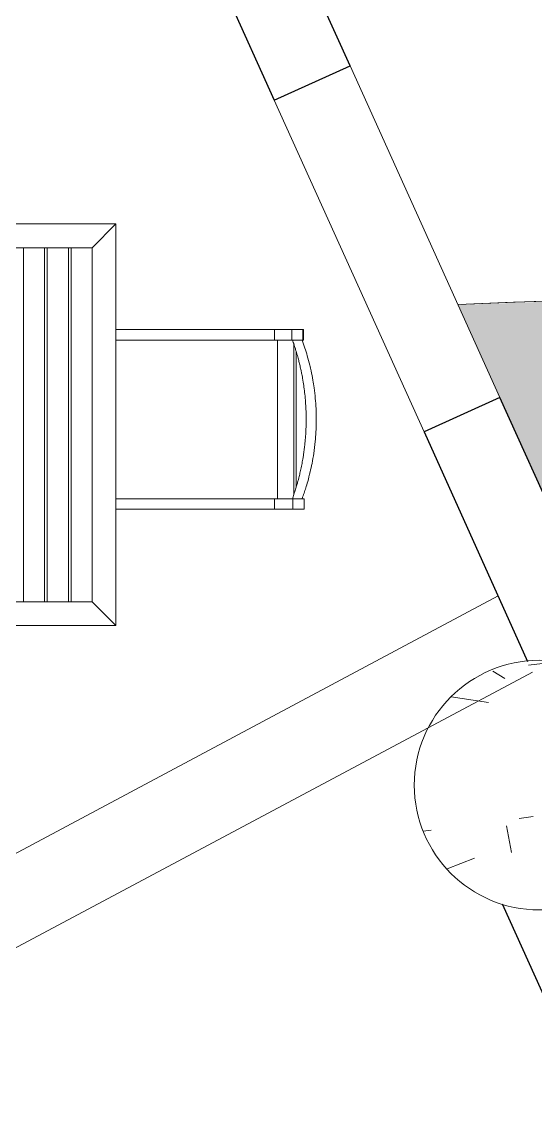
# Model space of a CAD drawing. Header units: metres. Extents: x -217 to -108, y -304 to -188.
# Drawn here: x -150.361 to -149.127, y -219.954 to -217.301 of the extents above; entities that cross this region are included whole.
import ezdxf

# ---------------------------------------------------------------- set-up
doc = ezdxf.new("R2010")
doc.units = ezdxf.units.M
for name, color, linetype, lineweight in [('A-FLOR', 192, 'Continuous', 9), ('A-FLOR-PATT', 8, 'Continuous', 9), ('A-WALL', 113, 'Continuous', 9), ('I-FURN', 30, 'Continuous', 9), ('I-FURN-PNLS', 30, 'Continuous', 9), ('S-COLS', 52, 'Continuous', 9)]:
    doc.layers.add(name, color=color, linetype=linetype, lineweight=lineweight)

# ---------------------------------------------------------------- blocks, each defined once
blk = doc.blocks.new('Tableset-Outdoor_Reed - Tableset-Outdoor_Reed-797211-Nivel 3')
at = {"layer": 'I-FURN'}
for p, q in [((0.4826, 0.4826), (0.4254, 0.4254)), ((0.4826, -0.4826), (0.4254, -0.4255))]:
    blk.add_line(p, q, dxfattribs=at)
at = {"layer": 'I-FURN-PNLS'}
for p, q in [((0.4826, 0.4826), (-0.4826, 0.4826)), ((0.4826, -0.4826), (0.4826, 0.4826)), ((-0.4255, 0.4254), (0.4254, 0.4254)), ((0.3112, 0.4254), (0.2604, 0.4254)), ((0.2604, 0.4254), (0.2604, -0.4255)), ((0.3112, -0.4255), (0.3112, 0.4254)), ((0.3683, 0.4254), (0.3175, 0.4254)), ((0.3175, 0.4254), (0.3175, -0.4255)), ((0.3683, -0.4255), (0.3683, 0.4254)), ((0.4254, 0.4254), (0.3747, 0.4254)), ((0.3747, 0.4254), (0.3747, -0.4255)), ((0.4254, -0.4255), (0.4254, 0.4254)), ((0.4254, 0.4254), (0.4254, -0.4255)), ((0.4826, 0.2286), (0.4919, 0.2286)), ((0.4919, 0.2286), (0.4947, 0.2286)), ((0.4947, 0.2286), (0.4978, 0.2286)), ((0.4978, 0.2286), (0.5015, 0.2286)), ((0.5015, 0.2286), (0.505, 0.2286)), ((0.505, 0.2286), (0.5072, 0.2286)), ((0.5072, 0.2286), (0.511, 0.2286)), ((0.511, 0.2286), (0.5135, 0.2286)), ((0.5135, 0.2286), (0.5178, 0.2286)), ((0.5178, 0.2286), (0.5209, 0.2286)), ((0.5209, 0.2286), (0.5222, 0.2286)), ((0.5222, 0.2286), (0.5242, 0.2286)), ((0.5242, 0.2286), (0.5262, 0.2286)), ((0.5262, 0.2286), (0.5285, 0.2286)), ((0.5285, 0.2286), (0.5308, 0.2286)), ((0.5308, 0.2286), (0.5333, 0.2286)), ((0.5333, 0.2286), (0.5354, 0.2286)), ((0.5354, 0.2286), (0.5373, 0.2286)), ((0.5373, 0.2286), (0.5403, 0.2286)), ((0.5403, 0.2286), (0.5423, 0.2286)), ((0.5423, 0.2286), (0.5449, 0.2286)), ((0.5449, 0.2286), (0.5485, 0.2286)), ((0.5485, 0.2286), (0.5518, 0.2286)), ((0.5518, 0.2286), (0.5554, 0.2286)), ((0.5554, 0.2286), (0.562, 0.2286)), ((0.562, 0.2286), (0.5687, 0.2286)), ((0.5687, 0.2286), (0.5747, 0.2286)), ((0.5747, 0.2286), (0.5808, 0.2286)), ((0.5808, 0.2286), (0.5914, 0.2286)), ((0.5914, 0.2286), (0.5978, 0.2286)), ((0.5978, 0.2286), (0.6038, 0.2286)), ((0.6038, 0.2286), (0.6125, 0.2286)), ((0.6125, 0.2286), (0.6231, 0.2286)), ((0.6231, 0.2286), (0.6277, 0.2286)), ((0.6277, 0.2286), (0.6332, 0.2286)), ((0.6332, 0.2286), (0.6384, 0.2286)), ((0.6384, 0.2286), (0.6424, 0.2286)), ((0.6424, 0.2286), (0.647, 0.2286)), ((0.647, 0.2286), (0.6528, 0.2286)), ((0.6528, 0.2286), (0.6597, 0.2286)), ((0.6597, 0.2286), (0.6663, 0.2286)), ((0.6663, 0.2286), (0.6723, 0.2286)), ((0.6723, 0.2286), (0.6807, 0.2286)), ((0.6807, 0.2286), (0.6913, 0.2286)), ((0.6913, 0.2286), (0.6945, 0.2286)), ((0.6945, 0.2286), (0.6991, 0.2286)), ((0.6991, 0.2286), (0.7057, 0.2286)), ((0.7057, 0.2286), (0.7112, 0.2286)), ((0.7112, 0.2286), (0.7201, 0.2286)), ((0.7201, 0.2286), (0.7239, 0.2286)), ((0.7239, 0.2286), (0.7322, 0.2286)), ((0.7322, 0.2286), (0.7394, 0.2286)), ((0.7394, 0.2286), (0.7449, 0.2286)), ((0.7449, 0.2286), (0.7506, 0.2286)), ((0.7506, 0.2286), (0.7558, 0.2286)), ((0.7558, 0.2286), (0.7575, 0.2286)), ((0.7575, 0.2286), (0.7639, 0.2286)), ((0.7639, 0.2286), (0.7671, 0.2286)), ((0.7671, 0.2286), (0.7725, 0.2286)), ((0.7725, 0.2286), (0.7774, 0.2286)), ((0.7774, 0.2286), (0.7826, 0.2286)), ((0.7826, 0.2286), (0.7883, 0.2286)), ((0.7883, 0.2286), (0.7964, 0.2286)), ((0.7964, 0.2286), (0.8013, 0.2286)), ((0.8013, 0.2286), (0.8068, 0.2286)), ((0.8068, 0.2286), (0.8131, 0.2286)), ((0.8131, 0.2286), (0.8174, 0.2286)), ((0.8174, 0.2286), (0.8209, 0.2286)), ((0.8209, 0.2286), (0.8261, 0.2286)), ((0.8261, 0.2286), (0.8315, 0.2286)), ((0.8315, 0.2286), (0.8373, 0.2286)), ((0.8373, 0.2286), (0.8411, 0.2286)), ((0.8411, 0.2286), (0.8431, 0.2286)), ((0.8431, 0.2286), (0.8497, 0.2286)), ((0.8497, 0.2286), (0.854, 0.2286)), ((0.854, 0.2286), (0.8592, 0.2286)), ((0.8592, 0.2286), (0.8636, 0.2286)), ((0.8635, 0.2286), (0.8635, 0.2032)), ((0.8636, 0.2286), (0.8643, 0.2286)), ((0.8643, 0.2286), (0.8658, 0.2286)), ((0.8658, 0.2286), (0.8673, 0.2286)), ((0.8673, 0.2286), (0.8694, 0.2286)), ((0.8694, 0.2286), (0.873, 0.2286)), ((0.873, 0.2286), (0.8763, 0.2286)), ((0.8763, 0.2286), (0.8802, 0.2286)), ((0.8802, 0.2286), (0.8823, 0.2286)), ((0.8823, 0.2286), (0.8852, 0.2286)), ((0.8852, 0.2286), (0.8874, 0.2286)), ((0.8874, 0.2286), (0.8903, 0.2286)), ((0.8903, 0.2286), (0.8933, 0.2286)), ((0.8933, 0.2286), (0.8961, 0.2286)), ((0.8961, 0.2286), (0.9046, 0.2286)), ((0.9046, 0.2286), (0.9314, 0.2286)), ((0.9046, 0.2032), (0.9046, 0.2286)), ((0.9314, 0.2286), (0.9332, 0.2286)), ((0.9314, 0.2032), (0.9314, 0.2286)), ((0.9332, 0.2032), (0.9332, 0.2286)), ((0.4919, 0.2032), (0.4826, 0.2032)), ((0.4947, 0.2032), (0.4919, 0.2032)), ((0.4978, 0.2032), (0.4947, 0.2032)), ((0.5015, 0.2032), (0.4978, 0.2032)), ((0.505, 0.2032), (0.5015, 0.2032)), ((0.5072, 0.2032), (0.505, 0.2032)), ((0.511, 0.2032), (0.5072, 0.2032)), ((0.5135, 0.2032), (0.511, 0.2032)), ((0.5178, 0.2032), (0.5135, 0.2032)), ((0.5209, 0.2032), (0.5178, 0.2032)), ((0.5222, 0.2032), (0.5209, 0.2032)), ((0.5242, 0.2032), (0.5222, 0.2032)), ((0.5262, 0.2032), (0.5242, 0.2032)), ((0.5285, 0.2032), (0.5262, 0.2032)), ((0.5308, 0.2032), (0.5285, 0.2032)), ((0.5333, 0.2032), (0.5308, 0.2032)), ((0.5354, 0.2032), (0.5333, 0.2032)), ((0.5373, 0.2032), (0.5354, 0.2032)), ((0.5403, 0.2032), (0.5373, 0.2032)), ((0.5423, 0.2032), (0.5403, 0.2032)), ((0.5449, 0.2032), (0.5423, 0.2032)), ((0.5485, 0.2032), (0.5449, 0.2032)), ((0.5518, 0.2032), (0.5485, 0.2032)), ((0.5554, 0.2032), (0.5518, 0.2032)), ((0.562, 0.2032), (0.5554, 0.2032)), ((0.5687, 0.2032), (0.562, 0.2032)), ((0.5747, 0.2032), (0.5687, 0.2032)), ((0.5808, 0.2032), (0.5747, 0.2032)), ((0.5914, 0.2032), (0.5808, 0.2032)), ((0.5978, 0.2032), (0.5914, 0.2032)), ((0.6038, 0.2032), (0.5978, 0.2032)), ((0.6125, 0.2032), (0.6038, 0.2032)), ((0.6231, 0.2032), (0.6125, 0.2032)), ((0.6277, 0.2032), (0.6231, 0.2032)), ((0.6332, 0.2032), (0.6277, 0.2032)), ((0.6384, 0.2032), (0.6332, 0.2032)), ((0.6424, 0.2032), (0.6384, 0.2032)), ((0.647, 0.2032), (0.6424, 0.2032)), ((0.6528, 0.2032), (0.647, 0.2032)), ((0.6597, 0.2032), (0.6528, 0.2032)), ((0.6663, 0.2032), (0.6597, 0.2032)), ((0.6723, 0.2032), (0.6663, 0.2032)), ((0.6807, 0.2032), (0.6723, 0.2032)), ((0.6913, 0.2032), (0.6807, 0.2032)), ((0.6945, 0.2032), (0.6913, 0.2032)), ((0.6991, 0.2032), (0.6945, 0.2032)), ((0.7057, 0.2032), (0.6991, 0.2032)), ((0.7112, 0.2032), (0.7057, 0.2032)), ((0.7201, 0.2032), (0.7112, 0.2032)), ((0.7239, 0.2032), (0.7201, 0.2032)), ((0.7322, 0.2032), (0.7239, 0.2032)), ((0.7394, 0.2032), (0.7322, 0.2032)), ((0.7449, 0.2032), (0.7394, 0.2032)), ((0.7506, 0.2032), (0.7449, 0.2032)), ((0.7558, 0.2032), (0.7506, 0.2032)), ((0.7575, 0.2032), (0.7558, 0.2032)), ((0.7639, 0.2032), (0.7575, 0.2032)), ((0.7671, 0.2032), (0.7639, 0.2032)), ((0.7725, 0.2032), (0.7671, 0.2032)), ((0.7774, 0.2032), (0.7725, 0.2032)), ((0.7826, 0.2032), (0.7774, 0.2032)), ((0.7883, 0.2032), (0.7826, 0.2032)), ((0.7964, 0.2032), (0.7883, 0.2032)), ((0.8013, 0.2032), (0.7964, 0.2032)), ((0.8068, 0.2032), (0.8013, 0.2032)), ((0.8131, 0.2032), (0.8068, 0.2032)), ((0.8174, 0.2032), (0.8131, 0.2032)), ((0.8209, 0.2032), (0.8174, 0.2032)), ((0.8261, 0.2032), (0.8209, 0.2032)), ((0.8315, 0.2032), (0.8261, 0.2032)), ((0.8373, 0.2032), (0.8315, 0.2032)), ((0.8411, 0.2032), (0.8373, 0.2032)), ((0.8431, 0.2032), (0.8411, 0.2032)), ((0.8497, 0.2032), (0.8431, 0.2032)), ((0.854, 0.2032), (0.8497, 0.2032)), ((0.8592, 0.2032), (0.854, 0.2032)), ((0.8636, 0.2032), (0.8592, 0.2032)), ((0.8643, 0.2032), (0.8636, 0.2032)), ((0.8658, 0.2032), (0.8643, 0.2032)), ((0.8673, 0.2032), (0.8658, 0.2032)), ((0.8694, 0.2032), (0.8673, 0.2032)), ((0.873, 0.2032), (0.8694, 0.2032)), ((0.8708, -0.1778), (0.8708, 0.2032)), ((0.8763, 0.2032), (0.873, 0.2032)), ((0.8802, 0.2032), (0.8763, 0.2032)), ((0.8823, 0.2032), (0.8802, 0.2032)), ((0.8852, 0.2032), (0.8823, 0.2032)), ((0.8874, 0.2032), (0.8852, 0.2032)), ((0.8903, 0.2032), (0.8874, 0.2032)), ((0.8933, 0.2032), (0.8903, 0.2032)), ((0.8961, 0.2032), (0.8933, 0.2032)), ((0.9046, 0.2032), (0.8961, 0.2032)), ((0.9314, 0.2032), (0.9046, 0.2032)), ((0.9096, -0.1686), (0.9096, 0.194)), ((0.9332, 0.2032), (0.9314, 0.2032)), ((0.9153, -0.1509), (0.9153, 0.1762)), ((0.4826, -0.1778), (0.4849, -0.1778)), ((0.4849, -0.1778), (0.4952, -0.1778)), ((0.4952, -0.1778), (0.5046, -0.1778)), ((0.5046, -0.1778), (0.5116, -0.1778)), ((0.5116, -0.1778), (0.5177, -0.1778)), ((0.5177, -0.1778), (0.5256, -0.1778)), ((0.5256, -0.1778), (0.5309, -0.1778)), ((0.5309, -0.1778), (0.5389, -0.1778)), ((0.5389, -0.1778), (0.5474, -0.1778)), ((0.5474, -0.1778), (0.5588, -0.1778)), ((0.5588, -0.1778), (0.5652, -0.1778)), ((0.5652, -0.1778), (0.5709, -0.1778)), ((0.5709, -0.1778), (0.5774, -0.1778)), ((0.5774, -0.1778), (0.5854, -0.1778)), ((0.5854, -0.1778), (0.5911, -0.1778)), ((0.5911, -0.1778), (0.5995, -0.1778)), ((0.5995, -0.1778), (0.6075, -0.1778)), ((0.6075, -0.1778), (0.6129, -0.1778)), ((0.6129, -0.1778), (0.6246, -0.1778)), ((0.6246, -0.1778), (0.6342, -0.1778)), ((0.6342, -0.1778), (0.6395, -0.1778)), ((0.6395, -0.1778), (0.6475, -0.1778)), ((0.6475, -0.1778), (0.6544, -0.1778)), ((0.6544, -0.1778), (0.6608, -0.1778)), ((0.6608, -0.1778), (0.6654, -0.1778)), ((0.6654, -0.1778), (0.6723, -0.1778)), ((0.6723, -0.1778), (0.6791, -0.1778)), ((0.6791, -0.1778), (0.686, -0.1778)), ((0.686, -0.1778), (0.6913, -0.1778)), ((0.6913, -0.1778), (0.6997, -0.1778)), ((0.6997, -0.1778), (0.7084, -0.1778)), ((0.7084, -0.1778), (0.7122, -0.1778)), ((0.7122, -0.1778), (0.7176, -0.1778)), ((0.7176, -0.1778), (0.7229, -0.1778)), ((0.7229, -0.1778), (0.7282, -0.1778)), ((0.7282, -0.1778), (0.7339, -0.1778)), ((0.7339, -0.1778), (0.7377, -0.1778)), ((0.7377, -0.1778), (0.7438, -0.1778)), ((0.7438, -0.1778), (0.7507, -0.1778)), ((0.7507, -0.1778), (0.7537, -0.1778)), ((0.7537, -0.1778), (0.7586, -0.1778)), ((0.7586, -0.1778), (0.7613, -0.1778)), ((0.7613, -0.1778), (0.7659, -0.1778)), ((0.7659, -0.1778), (0.7709, -0.1778)), ((0.7709, -0.1778), (0.7762, -0.1778)), ((0.7762, -0.1778), (0.786, -0.1778)), ((0.786, -0.1778), (0.8028, -0.1778)), ((0.8028, -0.1778), (0.8097, -0.1778)), ((0.8097, -0.1778), (0.8219, -0.1778)), ((0.8219, -0.1778), (0.831, -0.1778)), ((0.831, -0.1778), (0.8432, -0.1778)), ((0.8432, -0.1778), (0.8639, -0.1778)), ((0.8635, -0.1778), (0.8635, -0.2032)), ((0.8637, -0.1778), (0.8642, -0.1778)), ((0.8642, -0.1778), (0.8664, -0.1778)), ((0.8664, -0.1778), (0.8678, -0.1778)), ((0.8678, -0.1778), (0.8686, -0.1778)), ((0.8686, -0.1778), (0.8701, -0.1778)), ((0.8701, -0.1778), (0.8724, -0.1778)), ((0.8724, -0.1778), (0.8753, -0.1778)), ((0.8753, -0.1778), (0.8785, -0.1778)), ((0.8785, -0.1778), (0.8817, -0.1778)), ((0.8817, -0.1778), (0.8848, -0.1778)), ((0.8848, -0.1778), (0.8883, -0.1778)), ((0.8883, -0.1778), (0.8918, -0.1778)), ((0.8918, -0.1778), (0.8953, -0.1778)), ((0.8953, -0.1778), (0.8984, -0.1778)), ((0.8984, -0.1778), (0.902, -0.1778)), ((0.902, -0.1778), (0.9065, -0.1778)), ((0.9065, -0.1778), (0.9073, -0.1778)), ((0.9065, -0.1778), (0.9073, -0.1778)), ((0.9073, -0.1778), (0.9075, -0.1778)), ((0.9075, -0.1778), (0.9344, -0.1778)), ((0.9075, -0.2032), (0.9075, -0.1778)), ((0.9344, -0.2032), (0.9344, -0.1778)), ((0.4849, -0.2032), (0.4826, -0.2032)), ((0.4952, -0.2032), (0.4849, -0.2032)), ((0.5046, -0.2032), (0.4952, -0.2032)), ((0.5116, -0.2032), (0.5046, -0.2032)), ((0.5177, -0.2032), (0.5116, -0.2032)), ((0.5256, -0.2032), (0.5177, -0.2032)), ((0.5309, -0.2032), (0.5256, -0.2032)), ((0.5389, -0.2032), (0.5309, -0.2032)), ((0.5474, -0.2032), (0.5389, -0.2032)), ((0.5588, -0.2032), (0.5474, -0.2032)), ((0.5652, -0.2032), (0.5588, -0.2032)), ((0.5709, -0.2032), (0.5652, -0.2032)), ((0.5774, -0.2032), (0.5709, -0.2032)), ((0.5854, -0.2032), (0.5774, -0.2032)), ((0.5911, -0.2032), (0.5854, -0.2032)), ((0.5995, -0.2032), (0.5911, -0.2032)), ((0.6075, -0.2032), (0.5995, -0.2032)), ((0.6129, -0.2032), (0.6075, -0.2032)), ((0.6246, -0.2032), (0.6129, -0.2032)), ((0.6342, -0.2032), (0.6246, -0.2032)), ((0.6395, -0.2032), (0.6342, -0.2032)), ((0.6475, -0.2032), (0.6395, -0.2032)), ((0.6544, -0.2032), (0.6475, -0.2032)), ((0.6608, -0.2032), (0.6544, -0.2032)), ((0.6654, -0.2032), (0.6608, -0.2032)), ((0.6723, -0.2032), (0.6654, -0.2032)), ((0.6791, -0.2032), (0.6723, -0.2032)), ((0.686, -0.2032), (0.6791, -0.2032)), ((0.6913, -0.2032), (0.686, -0.2032)), ((0.6997, -0.2032), (0.6913, -0.2032)), ((0.7084, -0.2032), (0.6997, -0.2032)), ((0.7122, -0.2032), (0.7084, -0.2032)), ((0.7176, -0.2032), (0.7122, -0.2032)), ((0.7229, -0.2032), (0.7176, -0.2032)), ((0.7282, -0.2032), (0.7229, -0.2032)), ((0.7339, -0.2032), (0.7282, -0.2032)), ((0.7377, -0.2032), (0.7339, -0.2032)), ((0.7438, -0.2032), (0.7377, -0.2032)), ((0.7507, -0.2032), (0.7438, -0.2032)), ((0.7537, -0.2032), (0.7507, -0.2032)), ((0.7586, -0.2032), (0.7537, -0.2032)), ((0.7613, -0.2032), (0.7586, -0.2032)), ((0.7659, -0.2032), (0.7613, -0.2032)), ((0.7709, -0.2032), (0.7659, -0.2032)), ((0.7762, -0.2032), (0.7709, -0.2032)), ((0.786, -0.2032), (0.7762, -0.2032)), ((0.8028, -0.2032), (0.786, -0.2032)), ((0.8097, -0.2032), (0.8028, -0.2032)), ((0.8219, -0.2032), (0.8097, -0.2032)), ((0.831, -0.2032), (0.8219, -0.2032)), ((0.8432, -0.2032), (0.831, -0.2032)), ((0.8639, -0.2032), (0.8432, -0.2032)), ((0.8642, -0.2032), (0.8637, -0.2032)), ((0.8664, -0.2032), (0.8642, -0.2032)), ((0.8678, -0.2032), (0.8664, -0.2032)), ((0.8686, -0.2032), (0.8678, -0.2032)), ((0.8701, -0.2032), (0.8686, -0.2032)), ((0.8724, -0.2032), (0.8701, -0.2032)), ((0.8753, -0.2032), (0.8724, -0.2032)), ((0.8785, -0.2032), (0.8753, -0.2032)), ((0.8817, -0.2032), (0.8785, -0.2032)), ((0.8848, -0.2032), (0.8817, -0.2032)), ((0.8883, -0.2032), (0.8848, -0.2032)), ((0.8918, -0.2032), (0.8883, -0.2032)), ((0.8953, -0.2032), (0.8918, -0.2032)), ((0.8984, -0.2032), (0.8953, -0.2032)), ((0.902, -0.2032), (0.8984, -0.2032)), ((0.9075, -0.2032), (0.902, -0.2032)), ((0.9344, -0.2032), (0.9075, -0.2032)), ((0.4254, -0.4255), (-0.4255, -0.4255)), ((0.2604, -0.4255), (0.3112, -0.4255)), ((0.3175, -0.4255), (0.3683, -0.4255)), ((0.3747, -0.4255), (0.4254, -0.4255)), ((-0.4826, -0.4826), (0.4826, -0.4826))]:
    blk.add_line(p, q, dxfattribs=at)
for centre, radius, start, end in [((0.371, 0.0127), 0.5683, 18.3997, 19.5844), ((0.371, 0.0127), 0.5683, 17.5849, 18.3997), ((0.4139, 0.0127), 0.5497, 18.187, 20.2771), ((0.371, 0.0127), 0.5683, 16.7225, 17.5849), ((0.371, 0.0127), 0.5683, 15.9961, 16.7225), ((0.371, 0.0127), 0.5683, 15.3384, 15.9961), ((0.371, 0.0127), 0.5683, 14.1574, 15.3384), ((0.4139, 0.0127), 0.5497, 16.1434, 18.187), ((0.4139, 0.0127), 0.5497, 13.7087, 16.1434), ((0.371, 0.0127), 0.5683, 13.0935, 14.1574), ((0.371, 0.0127), 0.5683, 11.9272, 13.0935), ((0.4139, 0.0127), 0.5497, 12.2403, 13.7087), ((0.371, 0.0127), 0.5683, 11.0568, 11.9272), ((0.371, 0.0127), 0.5683, 10.2977, 11.0568), ((0.371, 0.0127), 0.5683, 9.518, 10.2977), ((0.371, 0.0127), 0.5683, 7.8273, 9.518), ((0.4139, 0.0127), 0.5497, 9.8969, 12.2403), ((0.4139, 0.0127), 0.5497, 7.9471, 9.8969), ((0.371, 0.0127), 0.5683, 6.1371, 7.8273), ((0.4139, 0.0127), 0.5497, 5.2631, 7.9471), ((0.371, 0.0127), 0.5683, 4.1468, 6.1371), ((0.371, 0.0127), 0.5683, 3.7748, 4.1468), ((0.4139, 0.0127), 0.5497, 2.7185, 5.2631), ((0.371, 0.0127), 0.5683, 2.9835, 3.7748), ((0.371, 0.0127), 0.5683, 2.0584, 2.9835), ((0.371, 0.0127), 0.5683, 359.8427, 2.0584), ((0.4139, 0.0127), 0.5497, 359.5927, 2.7185), ((0.371, 0.0127), 0.5683, 357.6928, 359.3548), ((0.371, 0.0127), 0.5683, 359.3548, 359.8427), ((0.4139, 0.0127), 0.5497, 356.8405, 359.5927), ((0.371, 0.0127), 0.5683, 355.7319, 357.0091), ((0.371, 0.0127), 0.5683, 357.0091, 357.6928), ((0.4139, 0.0127), 0.5497, 354.4502, 356.8405), ((0.371, 0.0127), 0.5683, 352.2205, 353.4371), ((0.371, 0.0127), 0.5683, 353.4371, 354.0128), ((0.371, 0.0127), 0.5683, 354.0128, 354.5511), ((0.371, 0.0127), 0.5683, 354.5511, 355.7319), ((0.4139, 0.0127), 0.5497, 351.4699, 354.4502), ((0.371, 0.0127), 0.5683, 350.0005, 350.6973), ((0.371, 0.0127), 0.5683, 350.6973, 351.611), ((0.371, 0.0127), 0.5683, 351.611, 352.2205), ((0.4139, 0.0127), 0.5497, 348.9101, 351.4699), ((0.371, 0.0127), 0.5683, 347.8363, 348.5598), ((0.371, 0.0127), 0.5683, 348.5598, 350.0005), ((0.4139, 0.0127), 0.5497, 346.7348, 348.9101), ((0.371, 0.0127), 0.5683, 344.3485, 345.3151), ((0.371, 0.0127), 0.5683, 345.3151, 346.0481), ((0.371, 0.0127), 0.5683, 346.0481, 346.5845), ((0.371, 0.0127), 0.5683, 346.5845, 347.8363), ((0.4139, 0.0127), 0.5497, 344.2607, 346.7348), ((0.371, 0.0127), 0.5683, 341.4517, 342.8341), ((0.371, 0.0127), 0.5683, 342.8341, 343.9342), ((0.371, 0.0127), 0.5683, 343.9342, 344.3485), ((0.4139, 0.0127), 0.5497, 341.1879, 342.558), ((0.4139, 0.0127), 0.5497, 342.558, 344.2607), ((0.371, 0.0127), 0.5683, 340.4156, 341.4517), ((0.4139, 0.0127), 0.5497, 339.7229, 341.1879)]:
    blk.add_arc(centre, radius, start, end, dxfattribs=at)
blk = doc.blocks.new('M_Hormigón-Redondo-Pilar - 600 mm-V50-Nivel 3')
at = {"layer": 'S-COLS'}
h = blk.add_hatch(dxfattribs=at)
h.set_pattern_fill('FP_10', color=256, style=0, pattern_type=2)
h.set_pattern_definition([(50, (149.119, 219.135), (0.7288314, -0.0632911), [0.076, -0.838]), (355, (149.119, 219.135), (-0.1409327, 0.764191), [0.061, -0.671]), (100.451, (149.18, 219.129), (0.5877327, 0.700228), [0.065, -0.712]), (46.184, (149.119, 219.338), (1.0841735, -0.1685523), [0.114, -1.257]), (96.636, (149.21, 219.324), (0.9500268, 0.989415), [0.097, -1.069]), (351.184, (149.119, 219.338), (0.9499683, 0.9901036), [0.091, -1.006]), (21, (149.221, 219.287), (0.6067662, -0.4087001), [0.076, -0.838]), (326, (149.221, 219.287), (0.2472247, 0.736702), [0.061, -0.671]), (71.451, (149.271, 219.253), (0.8535199, 0.3274948), [0.065, -0.712]), (37.5, (149.119, 219.135), (0.0124776, 0.3385577), [0.034, -0.629, 0.034, -0.647, -0.673]), (37.5, (149.119, 219.135), (0.0124776, 0.3385577), [-1.343, 0.034, -0.64]), (7.5, (149.119, 219.135), (0.26703754, 0.40027984), [0.034, -0.355, 0.034, -0.614, -0.257]), (7.5, (149.119, 219.135), (0.26703754, 0.40027984), [-1.035, 0.034, -0.223]), (327.5, (148.893, 219.135), (0.54253947, -0.02312834), [0.034, -0.22, 0.034, -0.759, -1.052]), (327.5, (148.893, 219.135), (0.54253947, -0.02312834), [-1.046, 0.034, -1.018]), (317.5, (148.791, 219.135), (0.5922234, 0.1015895), [0.034, -0.297, 0.034, -0.493, -0.747]), (317.5, (148.791, 219.135), (0.5922234, 0.1015895), [-0.856, 0.034, -0.713])])
h.paths.add_polyline_path([(0, -0.3), (0.0641, -0.2925), (0.1148, -0.2772), (0.1667, -0.2494), (0.2121, -0.2121), (0.2494, -0.1667), (0.2772, -0.1148), (0.2942, -0.0585), (0.3, 0), (0.2935, 0.061), (0.2772, 0.1148), (0.2494, 0.1667), (0.2104, 0.2135), (0.1623, 0.2518), (0.1148, 0.2772), (0.0585, 0.2942), (0, 0.3), (-0.0585, 0.2942), (-0.1148, 0.2772), (-0.1667, 0.2494), (-0.2121, 0.2121), (-0.2494, 0.1667), (-0.2788, 0.1093), (-0.2942, 0.0585), (-0.3, 0), (-0.2942, -0.0585), (-0.2772, -0.1148), (-0.2494, -0.1667), (-0.2121, -0.2121), (-0.1667, -0.2494), (-0.1148, -0.2772), (-0.0585, -0.2942), (-0.0502, -0.2951)], flags=0)
for start, end in [(360, 180), (180, 360)]:
    blk.add_arc((0, 0), 0.3, start, end, dxfattribs=at)

msp = doc.modelspace()

# ---------------------------------------------------------------- hatches: boundary and pattern name
at = {"layer": 'A-FLOR-PATT'}
h = msp.add_hatch(dxfattribs=at)
h.set_pattern_fill('FP_24', color=256, style=0, pattern_type=2)
h.set_pattern_definition([(0, (0, 0), (0.406, 0.102), [0.034, -0.271, 0.034, -0.271, -1.626]), (0, (0, 0), (0.406, 0.102), [-0.61, 0.034, -0.576, 0.034, -0.271, -0.711]), (0, (0, 0), (0.406, 0.102), [-1.524, 0.034, -0.17, 0.034, -0.474]), (120, (0.152, 0.051), (-0.29133459, 0.300606314), [0.034, -0.271, 0.034, -0.271, -1.626]), (120, (0.152, 0.051), (-0.29133459, 0.300606314), [-0.61, 0.034, -0.576, 0.034, -0.271, -0.711]), (120, (0.152, 0.051), (-0.29133459, 0.300606314), [-1.524, 0.034, -0.17, 0.034, -0.474]), (240, (0.203, 0.254), (-0.11466541, -0.402606314), [0.034, -0.271, 0.034, -0.271, -1.626]), (240, (0.203, 0.254), (-0.11466541, -0.402606314), [-0.61, 0.034, -0.576, 0.034, -0.271, -0.711]), (240, (0.203, 0.254), (-0.11466541, -0.402606314), [-1.524, 0.034, -0.17, 0.034, -0.474])])
h.paths.add_polyline_path([(-138.3654, -242.2463), (-138.1192, -241.9872), (-137.8366, -241.6716), (-137.5635, -241.3478), (-137.3001, -241.016), (-137.0466, -240.6766), (-136.8033, -240.3298), (-136.5513, -239.9451), (-136.3479, -239.6154), (-136.1363, -239.2484), (-135.9356, -238.8753), (-135.7461, -238.4965), (-135.5678, -238.1121), (-135.401, -237.7227), (-135.2362, -237.3021), (-135.1023, -236.93), (-134.9707, -236.5273), (-134.851, -236.1209), (-134.7434, -235.7112), (-134.648, -235.2984), (-134.5648, -234.883), (-134.493, -234.4581), (-134.4356, -234.0457), (-134.3896, -233.6246), (-134.3561, -233.2023), (-134.335, -232.7792), (-134.3266, -232.3556), (-134.3306, -231.932), (-134.3497, -231.4718), (-134.3763, -231.0861), (-134.4179, -230.6645), (-134.472, -230.2443), (-134.5384, -229.8259), (-134.6172, -229.4097), (-134.7083, -228.9959), (-134.8116, -228.5851), (-134.927, -228.1775), (-135.0544, -227.7735), (-135.1937, -227.3734), (-135.3448, -226.9776), (-135.5075, -226.5865), (-135.6847, -226.1943), (-135.7784, -226.0021), (-135.7163, -226.1397), (-136.5344, -226.5088), (-136.6218, -226.3289), (-135.8002, -225.9574), (-135.8796, -225.7961), (-136.0641, -225.4443), (-136.2719, -225.0751), (-136.4905, -224.7123), (-136.7198, -224.356), (-136.9595, -224.0067), (-137.2094, -223.6647), (-137.4693, -223.3301), (-137.7391, -223.0035), (-138.0183, -222.6849), (-138.3069, -222.3748), (-138.6045, -222.0733), (-138.9109, -221.7807), (-139.2259, -221.4974), (-139.549, -221.2235), (-139.8802, -220.9593), (-140.219, -220.705), (-140.5791, -220.4515), (-140.9184, -220.227), (-141.2785, -220.0037), (-141.6449, -219.7912), (-142.0175, -219.5896), (-142.3959, -219.3991), (-142.7798, -219.2199), (-143.1978, -219.0407), (-143.5626, -218.896), (-143.9609, -218.7515), (-144.3632, -218.6189), (-144.7693, -218.4983), (-145.1788, -218.3897), (-145.5913, -218.2933), (-146.0065, -218.2091), (-146.424, -218.1373), (-146.8435, -218.0778), (-147.2645, -218.0308), (-147.6867, -217.9963), (-148.1098, -217.9742), (-148.5333, -217.9647), (-148.9569, -217.9677), (-149.3141, -217.9809), (-148.9024, -218.8932), (-148.9024, -218.894), (-148.8364, -218.8933), (-148.7073, -218.8903), (-148.5862, -218.8903), (-148.5333, -218.8905), (-148.4266, -218.8925), (-148.2956, -218.8936), (-148.2126, -218.8965), (-148.1462, -218.898), (-148.017, -218.9043), (-147.8842, -218.9095), (-147.8043, -218.9148), (-147.7136, -218.9203), (-147.5021, -218.9361), (-147.4734, -218.9381), (-147.3967, -218.9456), (-147.3018, -218.9543), (-147.1934, -218.9662), (-147.0294, -218.9838), (-146.9605, -218.9921), (-147.0252, -218.9838), (-147.0252, -218.0969), (-146.8252, -218.0969), (-146.8252, -219.0092), (-146.8339, -219.0092), (-146.7929, -219.015), (-146.6556, -219.0331), (-146.5854, -219.0444), (-146.5144, -219.0549), (-146.3878, -219.0768), (-146.2493, -219.0994), (-146.1701, -219.1144), (-146.1105, -219.1253), (-145.9606, -219.1557), (-145.8451, -219.1782), (-145.782, -219.1925), (-145.7089, -219.208), (-145.5841, -219.2376), (-145.4437, -219.2695), (-145.3841, -219.2848), (-145.3101, -219.303), (-145.1863, -219.3363), (-145.0452, -219.373), (-144.9894, -219.3893), (-144.9145, -219.4102), (-144.7918, -219.4472), (-144.6248, -219.497), (-144.5709, -219.5139), (-144.5224, -219.5294), (-144.3744, -219.5788), (-144.2587, -219.6166), (-144.2104, -219.634), (-144.1342, -219.6605), (-143.7503, -219.8034), (-143.4912, -219.9071), (-143.6017, -219.8619), (-143.6017, -219.011), (-143.4017, -219.011), (-143.4017, -219.9445), (-143.371, -219.958), (-142.9967, -220.1241), (-142.6277, -220.3016), (-142.2645, -220.4902), (-141.9098, -220.6882), (-141.5751, -220.8881), (-141.2461, -221.0979), (-140.9695, -221.2853), (-141.1505, -221.1615), (-141.1505, -220.3507), (-140.9505, -220.3507), (-140.9505, -221.2984), (-140.909, -221.3275), (-140.5742, -221.5712), (-140.2567, -221.817), (-139.9421, -222.0765), (-139.6355, -222.3454), (-139.3372, -222.6236), (-139.1086, -222.8488), (-139.1408, -222.8164), (-138.5047, -222.1803), (-138.3633, -222.3218), (-139.0013, -222.9582), (-138.9892, -222.9722), (-138.7668, -223.2065), (-138.4952, -223.5107), (-138.2105, -223.8517), (-137.9605, -224.1703), (-137.7207, -224.4958), (-137.4912, -224.8277), (-137.2724, -225.1656), (-137.0644, -225.5089), (-136.8674, -225.8571), (-136.6802, -226.2123), (-136.5013, -226.5787), (-136.3223, -226.9776), (-136.1751, -227.3326), (-136.0291, -227.7176), (-135.8951, -228.1069), (-135.7724, -228.5029), (-135.6581, -228.9185), (-135.5659, -229.297), (-135.4807, -229.6998), (-135.408, -230.105), (-135.3533, -230.4712), (-135.3795, -230.287), (-134.9956, -230.1138), (-134.9133, -230.2961), (-135.3503, -230.4933), (-135.3477, -230.5123), (-135.3001, -230.9213), (-135.265, -231.3315), (-135.2426, -231.7426), (-135.2329, -232.1542), (-135.2358, -232.5659), (-135.2514, -232.9773), (-135.2797, -233.3881), (-135.3185, -233.7799), (-134.6036, -234.4013), (-134.7348, -234.5523), (-135.348, -234.0193), (-135.3327, -233.8905), (-135.3741, -234.206), (-135.4401, -234.6124), (-135.5186, -235.0166), (-135.6095, -235.4181), (-135.7127, -235.8167), (-135.8342, -236.2304), (-135.9253, -236.5136), (-135.2362, -237.1125), (-135.3674, -237.2635), (-135.9954, -236.7176), (-135.9601, -236.6157), (-136.0952, -236.9907), (-136.1721, -237.1864), (-136.2077, -237.2784), (-136.2278, -237.3259), (-136.2466, -237.3736), (-136.3565, -237.6307), (-136.3738, -237.6705), (-136.4003, -237.7298), (-136.4249, -237.7841), (-136.5255, -238.0012), (-136.5513, -238.0549), (-136.561, -238.0745), (-136.5844, -238.1245), (-136.6949, -238.3445), (-136.7174, -238.3898), (-136.7447, -238.4408), (-136.7844, -238.5173), (-136.8913, -238.7152), (-136.9097, -238.7495), (-136.9395, -238.8014), (-136.9814, -238.8764), (-137.1028, -239.0856), (-137.1128, -239.1031), (-137.1452, -239.1557), (-137.1941, -239.2371), (-137.277, -239.3697), (-137.3266, -239.4504), (-137.3617, -239.5036), (-137.3952, -239.5568), (-137.4994, -239.7127), (-137.4981, -239.7127), (-137.4891, -239.6993), (-136.82, -240.2809), (-136.9512, -240.4319), (-137.6023, -239.8659), (-137.6249, -239.8985), (-137.7321, -240.0486), (-137.7908, -240.1316), (-137.854, -240.2174), (-137.8722, -240.2422), (-138.0053, -240.4176), (-138.0302, -240.4509), (-138.0996, -240.539), (-138.1154, -240.5598), (-138.2274, -240.6977), (-138.3035, -240.7916), (-138.3552, -240.8535), (-138.3757, -240.8788), (-138.4894, -241.0104), (-138.5488, -241.0803), (-138.6205, -241.1606), (-138.6457, -241.1896), (-138.8022, -241.3606), (-138.777, -241.334), (-138.3664, -242.244)], flags=0)

# ---------------------------------------------------------------- linework, layer by layer
at = {"layer": 'A-FLOR'}
for start in [315.88297, 26.21107]:
    msp.add_arc((-148.6429, -232.2808), 14.3165, start, 92.68728, dxfattribs=at)
at = {"layer": 'A-WALL', "lineweight": 25}
for p, q in [((-149.5732, -217.4065), (-149.8367, -216.8226)), ((-150.019, -216.9049), (-149.7555, -217.4888)), ((-149.7555, -217.4888), (-149.5732, -217.4065)), ((-149.2136, -218.2035), (-149.3959, -218.2857)), ((-148.9024, -218.8932), (-149.2136, -218.2035)), ((-149.3959, -218.2857), (-149.147, -218.8375)), ((-149.2084, -219.4197), (-148.9906, -219.9024))]:
    msp.add_line(p, q, dxfattribs=at)
at = {"layer": 'A-WALL'}
for p, q in [((-149.5732, -217.4065), (-149.2136, -218.2035)), ((-149.3959, -218.2857), (-149.7555, -217.4888)), ((-154.3049, -221.3962), (-149.2179, -218.6803)), ((-149.1355, -218.863), (-154.0397, -221.4814))]:
    msp.add_line(p, q, dxfattribs=at)

# ---------------------------------------------------------------- block references
at = {"layer": 'I-FURN-PNLS'}
msp.add_blockref('Tableset-Outdoor_Reed - Tableset-Outdoor_Reed-797211-Nivel 3', (-150.6182, -218.2687), dxfattribs=at)
at = {"layer": 'S-COLS'}
msp.add_blockref('M_Hormigón-Redondo-Pilar - 600 mm-V50-Nivel 3', (-149.1192, -219.1348), dxfattribs=at)

doc.saveas('drawing.dxf')
